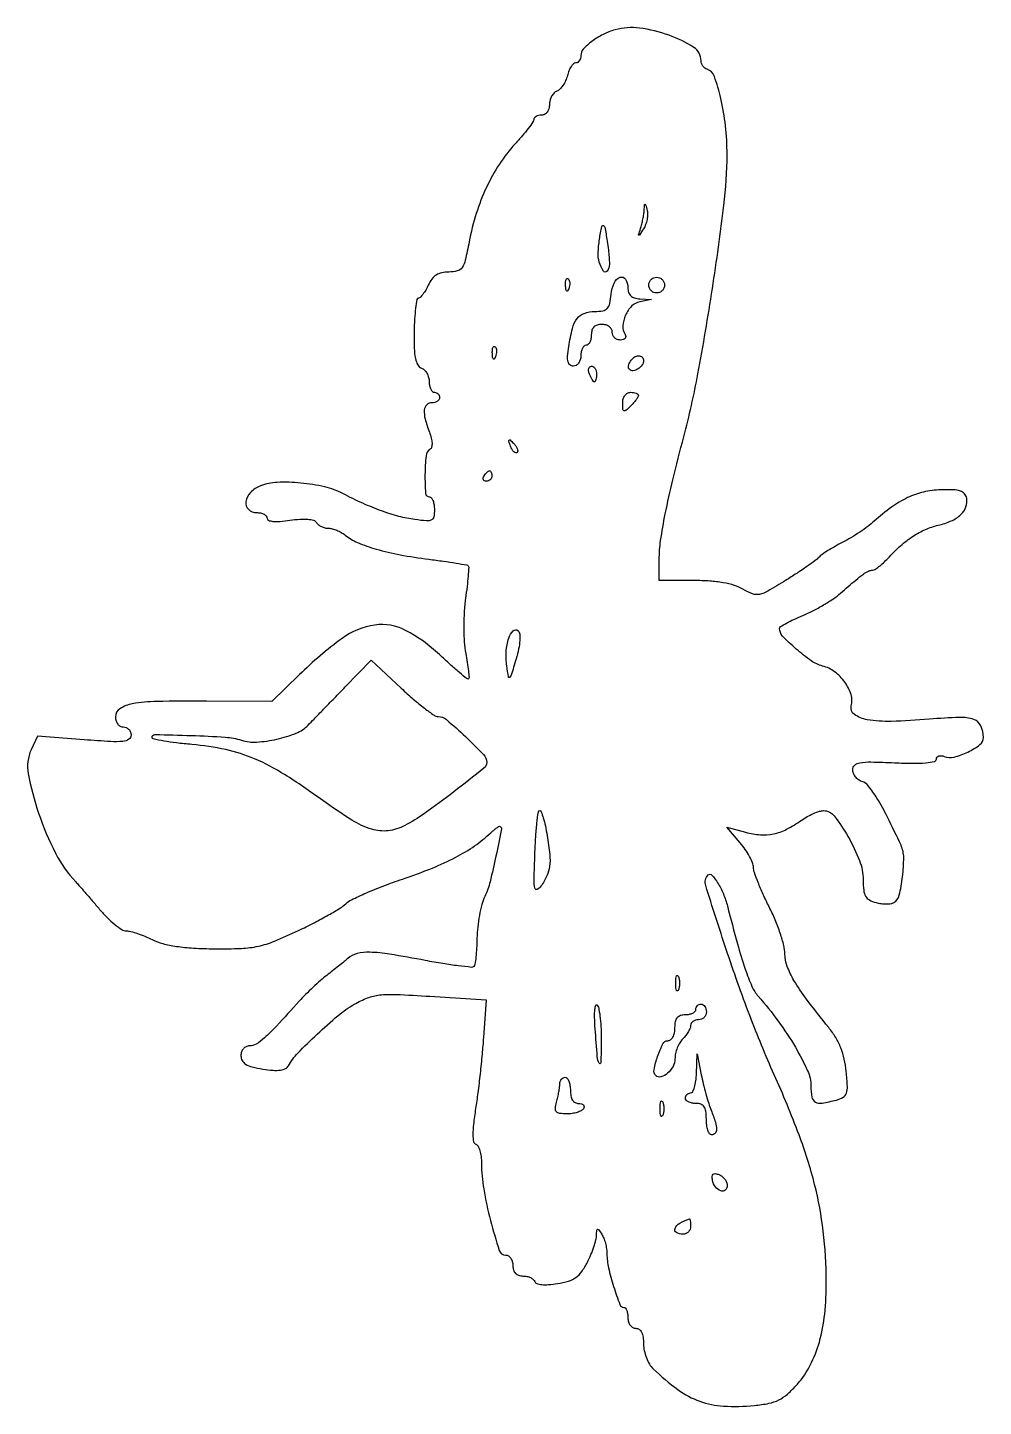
# Model space of a CAD drawing. Extents: x 0 to 183, y 0 to 264.
import ezdxf

# ---------------------------------------------------------------- set-up
doc = ezdxf.new("R2010")
doc.units = 0

msp = doc.modelspace()

# ---------------------------------------------------------------- linework, layer by layer
for points in [[(112.541681, 263.320738, 0.048988), (110.246422, 262.428983, 0.044507), (108.088358, 261.083718, 0.046654), (106.473978, 259.610767, 0.186605), (106, 258.38499, -0.069101), (105.926491, 257.855638, -0.085278), (105.711847, 257.406841, -0.099961), (105.393125, 257.106761, -0.139908), (105.019052, 257, 0.193444), (104.599638, 256.831425, 0.056695), (104.147276, 256.28688, 0.047796), (103.734091, 255.501689, 0.035761), (103.428805, 254.572358, -0.044655), (103.091373, 253.603546, -0.043243), (102.584372, 252.698924, -0.046522), (101.994079, 251.984066, -0.105682), (101.409753, 251.603742, 0.110037), (100.870508, 251.246115, 0.066264), (100.414115, 250.624961, 0.061411), (100.105156, 249.848428, 0.064087), (100, 249.031385, -0.070174), (99.889078, 248.24494, -0.089187), (99.565397, 247.588564, -0.103496), (99.079202, 247.154775, -0.131307), (98.5, 247, 0.051669), (97.926069, 246.940532, 0.071582), (97.440625, 246.763654, 0.0916), (97.114378, 246.502506, 0.180184), (97, 246.195417, -0.153863), (96.847211, 245.710664, -0.009647), (95.953019, 244.484143, -0.013505), (94.801206, 243.04885, -0.009575), (93.435808, 241.499644, 0.039956), (90.426051, 237.635157, 0.035726), (87.941677, 233.197885, 0.033944), (86.006451, 228.224954, 0.028872), (84.637167, 222.760643, -0.009979), (83.902417, 219.275136, -0.091734), (83.287836, 217.863703, -0.181501), (82.369785, 217.21096, -0.064837), (80.749762, 217, 0.052789), (79.393315, 216.856389, 0.089086), (78.337954, 216.424226, 0.0899), (77.505261, 215.655178, 0.054621), (76.818046, 214.5, -0.022571), (76.328487, 213.542555, -0.031063), (75.799106, 212.734375, -0.031825), (75.300299, 212.148901, -0.203109), (74.948866, 212, 0.363634), (74.655356, 211.754012, 0.01183), (74.405035, 210.120543, 0.017647), (74.212137, 208.054888, 0.010706), (74.122777, 205.601848, 0.011331), (74.146896, 202.453567, 0.041685), (74.372518, 200.476789, 0.073431), (74.809678, 199.254836, 0.180478), (75.513396, 198.633233, -0.105172), (76.08193, 198.264005, -0.066634), (76.56331, 197.633624, -0.062531), (76.88902, 196.850613, -0.067427), (77, 196.031385, 0.047258), (77.073647, 195.253918, 0.067241), (77.29375, 194.596719, 0.087393), (77.618064, 194.153584, 0.193529), (78, 194, -0.099038), (78.381638, 193.923658, -0.097945), (78.70625, 193.70625, -0.097945), (78.923658, 193.381638, -0.099038), (79, 193, -0.148195), (78.884432, 192.618646, -0.098894), (78.559375, 192.29375, -0.082425), (78.073457, 192.074694, -0.064853), (77.5, 192, 0.19598), (76.528378, 191.603952, 0.180559), (76.068008, 190.624593, 0.086475), (76.222553, 188.919107, 0.025113), (77.038754, 186.398068, -0.029765), (77.400552, 185.244061, -0.052397), (77.539475, 184.255365, -0.07012), (77.460395, 183.505802, -0.192929), (77.154492, 183.082969, 0.231028), (76.395678, 181.854657, 0.0223), (76.198474, 178.253155, 0.020934), (76.311402, 174.697913, 0.392813), (77.06268, 174, -0.232698), (77.421848, 173.823275, -0.072406), (77.724662, 173.284093, -0.055241), (77.931545, 172.496233, -0.036622), (78, 171.562871, -0.046584), (77.871552, 170.187182, -0.232735), (77.419954, 169.585087, -0.139441), (76.494409, 169.404355, -0.014205), (74.25, 169.658284, -0.030081), (71.206646, 170.279045, -0.021304), (67.879312, 171.322758, -0.019285), (64.301393, 172.773129, -0.014698), (60.5, 174.623886, 0.064067), (57.033759, 175.906937, 0.033001), (52.458792, 176.647963, 0.032845), (47.946209, 176.778572, 0.083685), (44.75, 176.118311, 0.106629), (42.837571, 174.856732, 0.158738), (41.953993, 173.074894, 0.242008), (42.449582, 171.625128, 0.194012), (44, 171, -0.051092), (44.76527, 170.921596, -0.071035), (45.4125, 170.688251, -0.091108), (45.847635, 170.343818, -0.181844), (46, 169.938727, 0.305792), (46.278929, 169.525298, 0.073071), (47.127409, 169.31958, 0.04383), (48.48652, 169.313629, 0.016408), (50.381767, 169.534541, -0.019527), (52.284516, 169.744309, -0.039335), (53.793075, 169.732426, -0.05163), (54.884921, 169.522813, -0.183101), (55.440784, 169.095814, 0.089774), (55.818251, 168.676259, 0.053221), (56.392688, 168.321895, 0.051009), (57.063335, 168.081281, 0.060711), (57.730276, 168, -0.063087), (58.461756, 167.907337, -0.033258), (59.332678, 167.620165, -0.03248), (60.198549, 167.201969, -0.042869), (60.921259, 166.706943, 0.072143), (63.296054, 165.276284, 0.029128), (66.871646, 164.011746, 0.024459), (71.432619, 162.930429, 0.014742), (76.925466, 162.075569, -0.003754), (79.722746, 161.702977, -0.005838), (82.12794, 161.335525, -0.002058), (84.187526, 160.987504, -0.168132), (84.466983, 160.833141, -0.203221), (84.566227, 160.545289, -0.00352), (84.437705, 158.857746, -0.0083), (84.239036, 156.870739, -0.005357), (83.94613, 154.576207, 0.02055), (83.693988, 151.973797, 0.014683), (83.617541, 149.048498, 0.014863), (83.709766, 146.251624, 0.030511), (83.980125, 144.076993, -0.007193), (84.285508, 142.301224, -0.011054), (84.493605, 140.755393, -0.00569), (84.624046, 139.459574, -0.222135), (84.527811, 139.194477, -0.384406), (84.285866, 139.182027, -0.003481), (82.770348, 140.43164, -0.009363), (81.009195, 141.96145, -0.005642), (78.976201, 143.837335, 0.068283), (72.47391, 148.48092, 0.157614), (66.624134, 149.491978, 0.123725), (60.338723, 146.925152, 0.034884), (52.205146, 140.023482), (46.910293, 134.854334), (34.396145, 134.931411, 0.005793), (24.911187, 134.879929, 0.039015), (20.231778, 134.434022, 0.102924), (17.861708, 133.492547, 0.252029), (17, 131.891592, 0.077788), (17.113106, 131.168971, 0.090224), (17.440625, 130.555655, 0.10078), (17.927938, 130.145641, 0.125296), (18.5, 130, -0.104141), (19.072352, 129.879482, -0.099006), (19.559375, 129.537322, -0.096664), (19.885765, 129.026153, -0.094159), (20, 128.424927, -0.255407), (19.570528, 127.639013, -0.118899), (18.438518, 127.246378, -0.039073), (16.11851, 127.202129, -0.004759), (11.036046, 127.551092), (2.072091, 128.252329), (0.883118, 125.642816, 0.154171), (0.329103, 121.108969, 0.035278), (2.300072, 113.543875, 0.037069), (5.544101, 105.860317, 0.070291), (9.406309, 100.380614, -0.008569), (10.030436, 99.69318, -0.001437), (11.200212, 98.351773, -0.001573), (12.565858, 96.766597, -0.001395), (13.977393, 95.108351, 0.021184), (15.42745, 93.535423, 0.026303), (16.908874, 92.206828, 0.02621), (18.236176, 91.247054, 0.144405), (19.073755, 91, -0.063804), (19.915593, 90.892136, -0.017417), (21.202078, 90.508654, -0.017318), (22.6432, 89.967592, -0.017238), (24.045663, 89.327334, 0.051815), (26.053409, 88.573441, 0.027431), (28.661998, 88.042438, 0.022227), (31.919334, 87.710608, 0.012008), (35.949301, 87.577334, 0.012255), (41.078346, 87.656658, 0.043603), (44.334973, 88.072895, 0.044444), (47.438535, 89.043499, 0.013089), (52, 91.070181, 0.008084), (54.985266, 92.550904, 0.009602), (57.752628, 94.047741, 0.00856), (60.033746, 95.390869, 0.059203), (61.051499, 96.193109, -0.084391), (62.137526, 96.964206, -0.009663), (64.875662, 98.219006, -0.011441), (68.220995, 99.584362, -0.009089), (71.891229, 100.90933, 0.013257), (77.612625, 103.028842, 0.025155), (82.073843, 105.083448, 0.030304), (85.688605, 107.262453, 0.036133), (88.794441, 109.75, -0.009599), (89.33132, 110.228862, -0.013559), (89.828783, 110.632812, -0.009669), (90.254042, 110.94652, -0.15529), (90.422084, 111, -0.470558), (90.809702, 110.531461, -0.004017), (89.772388, 105.320856, -0.010837), (88.641198, 100.405972, -0.046626), (87.638261, 97.58037, 0.042927), (87.084338, 96.055596, 0.019132), (86.608439, 93.970526, 0.018773), (86.270385, 91.712314, 0.024134), (86.138646, 89.617165, -0.010069), (86.072408, 87.707569, -0.014212), (85.930875, 86.011023, -0.010314), (85.746039, 84.621874, -0.159454), (85.531016, 84.197683, -0.225725), (85.062406, 84.031185, -0.004877), (82.582524, 84.311036, -0.010208), (79.63854, 84.733544, -0.006591), (76.247185, 85.337156, 0.006533), (69.438246, 86.549862, 0.033835), (65.635285, 86.914325, 0.065836), (63.197641, 86.66092, 0.123761), (61.453616, 85.75, -0.009135), (60.735699, 85.133758, -0.003259), (59.689317, 84.279687, -0.003232), (58.528861, 83.35735, -0.003813), (57.418402, 82.5, 0.016929), (56.220989, 81.524339, 0.008667), (54.783287, 80.22499, 0.008603), (53.347087, 78.833935, 0.0128), (52.143358, 77.563796, -0.003497), (47.801016, 72.807713, -0.022582), (45.487522, 70.525055, -0.046698), (43.922231, 69.359131, -0.137577), (42.641737, 69, 0.107769), (41.999695, 68.85999, 0.105759), (41.469227, 68.464907, 0.098625), (41.120848, 67.861071, 0.081852), (41, 67.127808, 0.127119), (41.240036, 66.198927, 0.130594), (41.898494, 65.513706, 0.076137), (43.125344, 65.004214, 0.02077), (45.186908, 64.586103, 0.018946), (47.161429, 64.346662, 0.052255), (48.560839, 64.376931, 0.081588), (49.516659, 64.660971, 0.153347), (50.097152, 65.208295, -0.063277), (51.887256, 67.628404, -0.013896), (55.572873, 71.272673, -0.015051), (59.560128, 74.782963, -0.039702), (62.671166, 76.968489, -0.040572), (65.189262, 78.190919, -0.066635), (67.487972, 78.74803, -0.037166), (70.661886, 78.844556, -0.005335), (77.15126, 78.490119), (87.866043, 77.790161), (87.378296, 70.64508, -0.006398), (87.118175, 67.438881, -0.004014), (86.735937, 63.69623, -0.004029), (86.300319, 60.017397, -0.007346), (85.876462, 57.022937, 0.009678), (85.464486, 54.011291, 0.031161), (85.354791, 51.992884, 0.047276), (85.488681, 50.691083, 0.269257), (85.931188, 50.189604, -0.197239), (86.343499, 49.834329, -0.046345), (86.686036, 48.970375, -0.04085), (86.92168, 47.826636, -0.030392), (87, 46.539332, 0.042831), (87.418729, 41.660149, 0.021434), (88.735327, 35.604421, 0.012499), (90.389953, 29.892068, 0.326917), (91.608502, 29, -0.142318), (92.139136, 28.84584, -0.099692), (92.591247, 28.4125, -0.08445), (92.895827, 27.764471, -0.067821), (93, 27, 0.071947), (93.12433, 26.140434, 0.119776), (93.489583, 25.51087, 0.123365), (94.093978, 25.130948, 0.079088), (94.916667, 25, -0.051164), (95.675738, 24.922122, -0.057332), (96.373044, 24.691805, -0.065477), (96.908946, 24.352588, -0.139382), (97.183058, 23.950827, 0.235579), (97.579379, 23.55377, 0.057806), (98.509362, 23.357378, 0.042525), (99.837128, 23.347235, 0.020891), (101.516391, 23.548245, 0.03322), (103.634722, 24.038265, 0.081659), (105.06417, 24.740614, 0.083918), (106.170541, 25.850751, 0.036538), (107.25, 27.638519, 0.017567), (107.920984, 29.082329, 0.01746), (108.490436, 30.572609, 0.017603), (108.89594, 31.907705, 0.06276), (109.015313, 32.791101, -0.012047), (109.047073, 33.751615, -0.338229), (109.20013, 33.929886, -0.299515), (109.432445, 33.838984, -0.010516), (110, 33, -0.052612), (110.373047, 32.263066, -0.026937), (110.689119, 31.275061, -0.026435), (110.907906, 30.211601, -0.035836), (110.984687, 29.234251, 0.054043), (111.293242, 26.556899, 0.02139), (112.266567, 22.977369, 0.012763), (113.456879, 19.544795, 0.312483), (114.243479, 19, -0.235321), (114.533452, 18.855526, -0.071297), (114.777772, 18.4125, -0.054474), (114.944775, 17.76598, -0.036002), (115, 17, 0.072314), (115.111864, 16.230589, 0.08892), (115.4375, 15.583333, 0.10214), (115.924246, 15.153209, 0.130775), (116.5, 15, -0.152103), (117.148955, 14.797909, -0.12651), (117.625, 14.25, -0.082504), (117.911037, 13.322075, -0.033607), (118, 12, 0.052421), (118.134254, 10.722983, 0.03936), (118.536142, 9.367188, 0.040246), (119.125778, 8.138088, 0.06978), (119.825165, 7.25, 0.032771), (124.564421, 3.267418, 0.071512), (128.741444, 1.036442, 0.073944), (133.287114, 0.114241, 0.0371), (139.158972, 0.241253, 0.02522), (141.94724, 0.651893, 0.06579), (143.862041, 1.303577, 0.06792), (145.506528, 2.41676, 0.028265), (147.402635, 4.319758, 0.063968), (149.869749, 7.931288, 0.049409), (151.608, 12.375839, 0.042598), (152.627988, 17.710309, 0.027461), (152.935642, 24, 0.027608), (152.348863, 33.570335, 0.032629), (150.710703, 42.487928, 0.028648), (147.722991, 52.00493, 0.014947), (142.97954, 63.5, -0.014484), (138.293488, 74.826167, -0.011068), (133.806114, 87.463868, -0.003955), (129.871266, 99.699365, -0.279084), (130.361997, 101.695331, -0.430733), (131.057097, 101.675839, -0.043563), (132.162821, 100.197721, -0.039031), (133.260552, 98.074512, -0.037506), (134.032111, 95.778349, 0.00484), (135.955659, 88.514551, 0.015057), (137.445562, 83.675173, 0.021138), (138.726291, 80.383359, 0.077223), (139.926712, 78.5, -0.022819), (143.759185, 73.721398, -0.024901), (147.022381, 68.746582, -0.025098), (149.360991, 64.260733, -0.108012), (150, 61.337208, 0.042873), (150.183326, 59.203134, 0.227865), (150.844827, 58.275499, 0.170164), (152.131366, 58.05975, 0.022654), (154.863179, 58.659883, 0.065904), (156.158614, 59.197177, 0.179412), (156.781506, 59.950408, 0.096254), (156.96962, 61.247711, 0.01197), (156.764022, 64.104072, 0.031588), (156.381882, 66.487981, 0.039584), (155.717772, 68.625564, 0.040201), (154.735261, 70.605087, 0.03431), (153.400843, 72.51571, -0.007413), (149.155495, 77.947181, -0.028211), (146.754135, 81.516659, -0.046241), (145.469813, 84.220984, -0.085275), (145.033221, 86.609079, 0.060236), (144.824111, 88.196064, 0.018119), (144.13223, 90.535324, 0.017874), (143.15859, 93.125572, 0.018509), (142.012667, 95.609079, -0.010345), (140.867913, 97.987218, -0.012592), (139.899143, 100.261066, -0.011175), (139.180044, 102.199522, -0.081507), (139.012667, 103.173275, 0.096083), (138.842684, 104.015518, 0.02671), (138.261285, 105.23736, 0.025918), (137.440852, 106.577433, 0.024584), (136.472557, 107.850245), (133.945114, 110.85394), (137.506902, 109.870483, 0.048707), (140.327795, 109.380262, 0.071105), (142.840581, 109.549489, 0.065762), (145.344842, 110.436896, 0.035402), (148.15437, 112.131196, -0.025217), (149.287633, 112.846463, -0.024545), (150.497196, 113.451039, -0.02532), (151.610616, 113.874973, -0.078454), (152.402534, 114, -0.23258), (154.457964, 112.989218, -0.034153), (157.109489, 109.015749, -0.037935), (159.286697, 104.442608, -0.091103), (159.981, 100.769052, 0.024372), (160.089227, 98.760339, 0.103637), (160.453103, 97.620847, 0.141818), (161.176795, 96.914307, 0.061514), (162.443165, 96.424909, 0.029427), (163.449655, 96.2344, 0.031056), (164.453535, 96.167909, 0.032684), (165.319018, 96.221027, 0.10714), (165.856152, 96.411097, 0.197183), (166.871658, 97.810195, 0.028529), (167.520812, 101.348678, 0.031887), (167.744307, 105.029595, 0.108084), (167.225852, 107.365151, 0.007279), (164.625338, 112.77165, 0.021607), (162.631244, 116.369513, 0.028724), (161.014726, 118.698554, 0.15073), (159.75, 119.577649, -0.081008), (159.081167, 119.917289, -0.069512), (158.514062, 120.467565, -0.071249), (158.131235, 121.137121, -0.094565), (158, 121.824802, -0.214042), (158.386348, 122.685959, -0.141689), (159.379672, 123.160714, -0.046819), (161.442333, 123.306946, -0.005647), (166, 123.151529, 0.008921), (169.504844, 123.054984, 0.024596), (171.973197, 123.152497, 0.029514), (173.622485, 123.397847, 0.354893), (174, 123.86273, -0.160138), (174.119114, 124.225103, -0.151727), (174.432388, 124.455673, -0.111261), (174.908748, 124.509111, -0.064216), (175.471961, 124.372386, 0.153485), (177.373386, 124.254699, 0.051654), (180.0182, 125.208137, 0.051471), (182.318487, 126.62498, 0.235741), (182.984687, 127.994111, 0.106056), (182.481543, 130.22847, 0.205874), (181.145206, 131.428981, 0.090403), (178.43804, 131.825722, 0.012078), (172.654657, 131.484375, -0.013457), (165.356643, 131.073836, -0.049472), (160.74893, 131.39497, -0.110842), (158.317188, 132.392356, -0.313879), (157.716706, 134.024683, 0.141376), (157.662329, 136.189635, 0.079403), (156.47459, 138.560213, 0.075414), (154.52106, 140.560834, 0.100819), (152.23735, 141.652202, -0.091863), (150.072711, 142.639869, -0.026882), (147.18254, 144.906287, -0.022493), (144.584231, 147.394465, -0.194365), (144.003748, 148.855755, -0.257236), (144.188186, 149.185971, -0.01255), (145.306405, 149.845325, -0.017769), (146.736786, 150.575764, -0.01162), (148.433061, 151.319819, 0.020909), (150.333744, 152.195982, 0.014901), (152.387193, 153.32728, 0.015083), (154.283996, 154.525796, 0.030819), (155.679313, 155.59824, -0.002846), (158.580463, 158.098061, -0.020082), (160.045247, 159.247563, -0.042931), (161.004018, 159.821512, -0.113889), (161.777458, 160, 0.141388), (162.233523, 160.131595, 0.023291), (162.993483, 160.660937, 0.024011), (163.852076, 161.388514, 0.019163), (164.706831, 162.25, -0.024687), (167.156475, 164.665006, -0.036987), (169.537688, 166.493969, -0.041774), (171.91174, 167.783326, -0.049498), (174.337962, 168.574229, 0.050465), (176.831974, 169.392557, 0.085673), (178.653587, 170.609123, 0.111755), (179.652871, 172.106569, 0.142933), (179.787947, 173.751589, 0.132096), (179.362739, 174.599803, 0.13379), (178.57133, 175.115414, 0.070455), (177.202732, 175.351411, 0.015784), (174.829136, 175.347884, 0.048782), (171.527271, 174.914401, 0.053374), (168.475584, 173.853172, 0.047031), (165.418188, 172.039919, 0.026819), (162.083124, 169.326797, -0.024546), (160.901881, 168.356887, -0.012332), (159.323662, 167.245064, -0.012215), (157.631534, 166.173229, -0.017692), (156.083124, 165.317602, 0.011415), (154.63803, 164.542582, 0.012118), (153.258793, 163.71707, 0.011784), (152.107795, 162.951176, 0.053177), (151.5, 162.42136, -0.048026), (150.830564, 161.825597, -0.005822), (149.225019, 160.680329, -0.006871), (147.277711, 159.364547, -0.005611), (145.159639, 158.00913, -0.008212), (141.729155, 155.94524, -0.080933), (140.159193, 155.347695, -0.142372), (138.841187, 155.454258, -0.042537), (137.005347, 156.33777, 0.058131), (135.372102, 157.062109, 0.031624), (133.236634, 157.580338, 0.026768), (130.64198, 157.896688, 0.016952), (127.595708, 158), (121, 158), (121, 162.044484, -0.036384), (121.262233, 165.643385, -0.012894), (122.14285, 170.735037, -0.010425), (123.586342, 177.254607, -0.005107), (125.682564, 185.5, 0.018772), (128.396283, 197.543307, 0.007994), (131.16213, 213.841434, 0.007466), (133.357309, 229.742738, 0.030253), (133.960715, 239.5, 0.027435), (133.66708, 244.974857, 0.030306), (132.774917, 250.202537, 0.027743), (131.537397, 254.424957, 0.231106), (130.154866, 255.781711, -0.087672), (129.713475, 256.020926, -0.069625), (129.339242, 256.41449, -0.069438), (129.086558, 256.896847, -0.086186), (129, 257.395275, 0.256343), (127.588025, 259.968377, 0.055421), (122.867514, 262.285493, 0.053973), (117.215938, 263.654994, 0.100984)], [(117.991768, 225.281419, -0.001313), (117.216981, 224.080596, -0.277761), (117.097391, 224.022339, -0.476774), (117.043173, 224.102889, -0.001768), (117.424495, 225.331787, 0.016511), (117.653444, 226.154579, 0.010829), (117.865021, 227.115525, 0.010898), (118.030559, 228.061342, 0.020515), (118.116001, 228.831787, -0.003297), (118.195396, 229.874179, -0.415955), (118.286372, 229.950778, -0.313315), (118.393355, 229.86143, -0.002736), (118.683275, 228.781419, -0.071654), (118.773251, 227.993643, -0.041454), (118.666294, 227.04438, -0.040484), (118.395933, 226.089758, -0.053417)], [(111.267257, 221.25, -0.028138), (111.461709, 218.503575, -0.165203), (111.022848, 217.14767, -0.53071), (110.319458, 217.179699, -0.060608), (109.526991, 218.914958, -0.088919), (109.310453, 220.571752, -0.022644), (109.5622, 223.280009, -0.022088), (110.00517, 225.685118, -0.623551), (110.48251, 225.79657, -0.126048), (110.595522, 225.552916, -0.003149), (110.812985, 224.33868, -0.00658), (111.041835, 222.900095, -0.004413)], [(103.683114, 213.8125, -0.054073), (103.461564, 213.395823, -0.470617), (103.279315, 213.37858, -0.168741), (103.137993, 213.670344, -0.018894), (103.078947, 214.416667, -0.028489), (103.089945, 215.112848, -0.077125), (103.200665, 215.592839, -0.208169), (103.385309, 215.77538, -0.296942), (103.604167, 215.729167, -0.126455), (103.797407, 215.402231, -0.060344), (103.876576, 214.916927, -0.05415), (103.839148, 214.359369, -0.051402)], [(115, 214, 0.077752), (115.140212, 213.10379, 0.125898), (115.548273, 212.454169, 0.115773), (116.247065, 212.045734, 0.059561), (117.25, 211.863818), (119.5, 211.727636), (117.25165, 211.294483, 0.151184), (115.715704, 210.474406, 0.090275), (114.535944, 208.750784, 0.090632), (114.042438, 206.728822, 0.154256), (114.464874, 205.056835, -0.12894), (114.587838, 204.655214, -0.189539), (114.468207, 204.310445, -0.145934), (114.107406, 204.077986, -0.070749), (113.559017, 204, -0.095165), (112.963945, 204.114295, -0.09695), (112.457961, 204.440625, -0.098802), (112.119235, 204.927627, -0.103052), (112, 205.5, 0.130775), (111.846791, 206.075754, 0.10214), (111.416667, 206.5625, 0.08892), (110.769411, 206.888136, 0.072314), (110, 207, 0.072254), (109.126841, 206.873159, 0.124864), (108.5, 206.5, 0.124864), (108.126841, 205.873159, 0.072254), (108, 205, -0.048028), (107.926307, 204.234582, -0.068025), (107.70625, 203.5875, -0.088204), (107.381882, 203.151477, -0.191087), (107, 203, 0.191087), (106.618118, 202.848523, 0.088204), (106.29375, 202.4125, 0.068025), (106.073693, 201.765418, 0.048028), (106, 201, -0.070154), (105.892222, 200.235634, -0.08594), (105.577843, 199.5875, -0.10015), (105.110903, 199.154168, -0.137978), (104.562871, 199, -0.169961), (103.919629, 199.225157, -0.169312), (103.555987, 199.802678, -0.077697), (103.478444, 200.886603, -0.016987), (103.698663, 202.75, -0.023031), (104.392653, 206.21516, -0.098498), (105.286351, 208.113107, -0.15057), (106.621225, 209.097597, -0.080679), (108.656505, 209.458625, 0.040752), (110.214762, 209.608692, 0.158505), (111.058024, 210.060497, 0.139151), (111.536002, 210.960917, 0.028849), (111.813358, 212.75, -0.081103), (112.377149, 214.886763, -0.19677), (113.535315, 215.992833, -0.371395), (114.563943, 215.631983, -0.131294)], [(122, 214.5, -0.099038), (121.885486, 213.927543, -0.097945), (121.559375, 213.440625, -0.097945), (121.072457, 213.114514, -0.099038), (120.5, 213, -0.099038), (119.927543, 213.114514, -0.097945), (119.440625, 213.440625, -0.097945), (119.114514, 213.927543, -0.099038), (119, 214.5, -0.099038), (119.114514, 215.072457, -0.097945), (119.440625, 215.559375, -0.097945), (119.927543, 215.885486, -0.099038), (120.5, 216, -0.099038), (121.072457, 215.885486, -0.097945), (121.559375, 215.559375, -0.097945), (121.885486, 215.072457, -0.099038)], [(89.683114, 200.8125, -0.054073), (89.461564, 200.395823, -0.470617), (89.279315, 200.37858, -0.168741), (89.137993, 200.670344, -0.018894), (89.078947, 201.416667, -0.028489), (89.089945, 202.112848, -0.077125), (89.200665, 202.592839, -0.208169), (89.385309, 202.77538, -0.296942), (89.604167, 202.729167, -0.126455), (89.797407, 202.402231, -0.060344), (89.876576, 201.916927, -0.05415), (89.839148, 201.359369, -0.051402)], [(118, 200.059017, -0.161033), (117.724195, 199.224864, -0.089687), (116.935284, 198.48511, -0.09984), (116.010153, 198.120596, -0.245171), (115.333333, 198.333333, -0.245171), (115.120596, 199.010153, -0.09984), (115.48511, 199.935284, -0.089687), (116.224864, 200.724195, -0.161033), (117.059017, 201, -0.099038), (117.418132, 200.928163, -0.097945), (117.723586, 200.723586, -0.097945), (117.928163, 200.418132, -0.099038)], [(109, 197.5, -0.024748), (108.971531, 196.925176, -0.039339), (108.884553, 196.440625, -0.046727), (108.758929, 196.096084, -0.289661), (108.606989, 196, -0.222225), (108.420671, 196.087111, -0.030693), (108.160341, 196.440625, -0.030395), (107.887494, 196.925442, -0.02136), (107.638374, 197.5, -0.055937), (107.488865, 198.074366, -0.100118), (107.516384, 198.559375, -0.147206), (107.710807, 198.877514, -0.184534), (108.031385, 199, -0.152681), (108.400789, 198.884506, -0.098158), (108.715469, 198.559375, -0.08088), (108.92777, 198.073532, -0.062722)], [(117, 193.428571, -0.136573), (116.914185, 193.120258, -0.020956), (116.559375, 192.584375, -0.0221), (116.074343, 191.973333, -0.017569), (115.5, 191.357143, -0.014708), (114.610465, 190.518457, -0.279599), (114.25, 190.452381, -0.293958), (114.037548, 190.740721, -0.015801), (114, 191.928571, -0.067581), (114.10974, 192.736782, -0.089445), (114.431034, 193.404762, -0.105152), (114.916559, 193.843234, -0.132005), (115.5, 194, -0.036265), (116.074476, 193.958278, -0.0548), (116.559375, 193.832143, -0.071771), (116.891466, 193.647571, -0.234203)], [(93.806872, 182.473539, -0.278911), (93.538684, 182.40751, -0.120343), (93.210949, 182.604915, -0.070189), (92.866277, 183.059266, -0.036269), (92.564293, 183.706872, -0.008399), (92.21821, 184.663782, -0.286372), (92.270328, 184.888819, -0.400052), (92.463552, 184.893514, -0.011214), (93.124088, 184.266667, -0.043285), (93.558688, 183.753423, -0.063152), (93.837219, 183.231185, -0.082976), (93.927901, 182.779789, -0.20742)], [(89, 178, -0.105053), (88.918938, 177.618444, -0.099167), (88.688914, 177.29375, -0.09642), (88.345238, 177.076123, -0.093332), (87.940983, 177, -0.108972), (87.586039, 177.078288, -0.182303), (87.3746, 177.29375, -0.161196), (87.343488, 177.6179, -0.082592), (87.5, 178, -0.029505), (87.768994, 178.382774, -0.035638), (88.066025, 178.70625, -0.038439), (88.34829, 178.934461, -0.151918), (88.559017, 179, -0.210953), (88.727648, 178.92554, -0.081139), (88.870461, 178.70625, -0.061769), (88.967655, 178.382849, -0.042167)], [(93.610823, 143.009768, -0.001901), (92.682774, 139.910106, -0.158534), (92.402208, 139.50796, -0.561769), (92.165029, 139.601728, -0.006229), (91.835423, 141.667975, -0.052447), (91.72331, 144.405611, -0.061645), (92.205687, 146.954976, -0.112372), (93.055524, 148.392392, -0.422336), (93.994624, 148.405376, -0.173039), (94.307844, 147.744712, -0.042786), (94.325512, 146.526967, -0.034967), (94.098905, 144.929544, -0.019074)], [(78.702742, 132, -0.178543), (80.311611, 131.40658, -0.012636), (83.931414, 128.15413, -0.012162), (87.39425, 124.717586, -0.193587), (88, 123.211678, -0.228943), (87.458364, 122.090776, -0.003577), (81.690515, 117.582949, -0.009579), (76.090773, 113.4391, -0.034826), (72.315741, 111.13346, -0.089893), (69.151518, 110.156849, -0.105064), (66.025704, 110.436727, -0.065634), (62.230066, 112.176295, -0.016877), (56.631159, 115.962258, 0.016339), (49.348897, 120.89792, 0.039883), (43.614871, 123.906821, 0.047179), (38.088184, 125.672515, 0.032666), (31.595134, 126.651448, -0.008762), (28.683226, 126.949069, -0.014353), (26.231071, 127.31487, -0.007997), (24.248306, 127.701914, -0.354306), (24, 128.008339, -0.41989), (24.553509, 128.551245, -0.003207), (31.506631, 128.37213, -0.008703), (38.005508, 128.049691, -0.060161), (41.135765, 127.45691, 0.093737), (44.005107, 127.109749, 0.039222), (47.873793, 127.674383, 0.039076), (51.568898, 128.823254, 0.104774), (53.848764, 130.344276, 0.000842), (54.977987, 131.504203, 0.000217), (56.79599, 133.379569, 0.000221), (58.867515, 135.520206, 0.000225), (60.924874, 137.650002), (65.895242, 142.800004), (71.651508, 137.400002, 0.01043), (73.950828, 135.33144, 0.014553), (76.097268, 133.586251, 0.010886), (77.93406, 132.242003, 0.153696)], [(99.556392, 109.25, -0.014358), (100.052771, 105.588827, -0.056957), (100.035217, 103.322792, -0.078776), (99.515843, 101.508182, -0.045252), (98.36999, 99.536441, -0.131693), (97.652549, 98.941846, -0.488246), (97.20731, 99.172646, -0.051587), (97.073007, 100.825558, -0.003197), (97.212868, 105.748582, -0.007225), (97.368745, 108.911348, -0.011948), (97.602614, 111.57456, -0.005608), (97.873085, 113.767795, -0.374877), (98.136456, 113.998582, -0.31626), (98.421114, 113.799466, -0.01431), (98.8161, 112.604271, -0.019539), (99.210126, 111.070658, -0.012236)], [(124.662281, 79.75, -0.174857), (124.474999, 79.540618, -0.447206), (124.306058, 79.601562, -0.078554), (124.189089, 80.10856, -0.017491), (124.157895, 81, -0.017491), (124.189089, 81.89144, -0.078554), (124.306058, 82.398438, -0.447206), (124.474999, 82.459382, -0.174857), (124.662281, 82.25, -0.057986), (124.818615, 81.679992, -0.037979), (124.87034, 81, -0.037979), (124.818615, 80.320008, -0.057986)], [(109.90574, 70, -0.005446), (109.810511, 65.760841, -0.775293), (109.504545, 65.692916, -0.097189), (109.152673, 66.932909, -0.002946), (108.739962, 72.29346, -0.011353), (108.635444, 74.458355, -0.029044), (108.686488, 76.02665, -0.078126), (108.873816, 76.771019, -0.604126), (109.148811, 76.79346, -0.098383), (109.464805, 75.976799, -0.015525), (109.709641, 74.264329, -0.01672), (109.869956, 72.200585, -0.013915)], [(130, 75.5, -0.099038), (129.885486, 74.927543, -0.097945), (129.559375, 74.440625, -0.097945), (129.072457, 74.114514, -0.099038), (128.5, 74, 0.069717), (127.926711, 73.919674, 0.085667), (127.440625, 73.685268, 0.100075), (127.115627, 73.337148, 0.138775), (127, 72.928571, -0.098387), (126.89773, 72.413868, -0.03396), (126.559375, 71.73125, -0.032192), (126.074034, 71.010186, -0.032161), (125.5, 70.357143, 0.063819), (124.925376, 69.613579, 0.039129), (124.440625, 68.615803, 0.038682), (124.110004, 67.53439, 0.0549), (124, 66.53556, -0.126187), (123.631147, 65.097295, -0.086718), (122.573846, 63.776632, -0.107083), (121.317705, 63.075078, -0.277132), (120.349927, 63.316739, -0.250643), (120.003278, 64.460698, -0.032805), (120.685882, 67.000865, -0.032387), (121.686825, 69.416255, -0.285711), (122.625, 70, 0.166156), (123.168934, 70.185888, 0.102695), (123.6125, 70.704545, 0.077418), (123.903334, 71.505474, 0.048485), (124, 72.5, -0.044917), (124.106468, 73.682766, -0.124434), (124.45, 74.4375, -0.149477), (125.064742, 74.857434, -0.07578), (126, 75, 0.048028), (126.765418, 75.073693, 0.068025), (127.4125, 75.29375, 0.088204), (127.848523, 75.618118, 0.191087), (128, 76, -0.099038), (128.076342, 76.381638, -0.097945), (128.29375, 76.70625, -0.097945), (128.618362, 76.923658, -0.099038), (129, 77, -0.148195), (129.381354, 76.884432, -0.098894), (129.70625, 76.559375, -0.082425), (129.925306, 76.073457, -0.064853)], [(130.916787, 56.6849, -0.014984), (131.721816, 54.389846, -0.072535), (131.944795, 53.030417, -0.188606), (131.674919, 52.302572, -0.213898), (131, 52, -0.254951), (130.615738, 52.209557, -0.06271), (130.29375, 52.88125, -0.048861), (130.072766, 53.850749, -0.031626), (130, 55, 0.030703), (129.907747, 56.500917, 0.116834), (129.583333, 57.375, 0.166173), (128.975317, 57.840542, 0.081208), (128, 58, -0.048028), (127.234582, 58.073693, -0.068025), (126.5875, 58.29375, -0.088204), (126.151477, 58.618118, -0.191087), (126, 59, -0.099038), (126.076342, 59.381638, -0.097945), (126.29375, 59.70625, -0.097945), (126.618362, 59.923658, -0.099038), (127, 60, 0.28126), (127.393606, 60.240431, 0.046637), (127.738435, 61.101562, 0.039485), (127.995068, 62.313052, 0.025157), (128.109566, 63.75), (128.219131, 67.5), (129.026353, 63.5, 0.010333), (129.414473, 61.762718, 0.007531), (129.914647, 59.848064, 0.007614), (130.444147, 58.046179, 0.016572)], [(104, 60.5, 0.046667), (104.099526, 59.435988, 0.093033), (104.405902, 58.650894, 0.12462), (104.902836, 58.173602, 0.130045), (105.559017, 58, -0.066118), (106.110654, 57.926733, -0.138808), (106.478525, 57.70625, -0.191142), (106.607943, 57.379648, -0.139169), (106.5, 57, -0.13463), (106.086644, 56.61525, -0.044242), (105.312214, 56.29375, -0.040334), (104.34868, 56.073786, -0.03597), (103.324352, 56, -0.030636), (101.959066, 56.083732, -0.185336), (101.344061, 56.410992, -0.207822), (101.145681, 57.040119, -0.039391), (101.369714, 58.25, 0.011611), (101.601557, 59.203105, 0.010252), (101.799577, 60.20625, 0.010353), (101.940775, 61.11775, 0.030524), (101.986345, 61.75, -0.078351), (102.066989, 62.22751, -0.089659), (102.289739, 62.632812, -0.09957), (102.617537, 62.903876, -0.12374), (103, 63, -0.226478), (103.382936, 62.817169, -0.074992), (103.70625, 62.265625, -0.057076), (103.926884, 61.457356, -0.038131)], [(121.662281, 55.75, -0.174857), (121.474999, 55.540618, -0.447206), (121.306058, 55.601562, -0.078554), (121.189089, 56.10856, -0.017491), (121.157895, 57, -0.017491), (121.189089, 57.89144, -0.078554), (121.306058, 58.398438, -0.447206), (121.474999, 58.459382, -0.174857), (121.662281, 58.25, -0.057986), (121.818615, 57.679992, -0.037979), (121.87034, 57, -0.037979), (121.818615, 56.320008, -0.057986)], [(134, 42.309678, -0.21907), (133.601884, 41.444635, -0.269989), (132.742619, 41.287616, -0.149829), (131.737229, 42.042613, -0.109858), (131.177351, 43.329359, -0.054411), (131.117, 44.056139, -0.213542), (131.306721, 44.452293, -0.215418), (131.726994, 44.57271, -0.055332), (132.427351, 44.389504, -0.074942), (133.028551, 44.048457, -0.064529), (133.538034, 43.529619, -0.066848), (133.882648, 42.919167, -0.095395)], [(127, 34.5, -0.099038), (126.885486, 33.927543, -0.097945), (126.559375, 33.440625, -0.097945), (126.072457, 33.114514, -0.099038), (125.5, 33, -0.132959), (124.275781, 33.331401, -0.378233), (124.020668, 34.104186, -0.162246), (124.91818, 35.115121, -0.054352), (126.75, 35.921053, -0.41847), (126.84757, 35.869414, -0.029314), (126.926563, 35.536184, -0.027836), (126.982098, 35.069675, -0.015709)]]:
    msp.add_lwpolyline(points, format="xyb", close=True)

doc.saveas('drawing.dxf')
